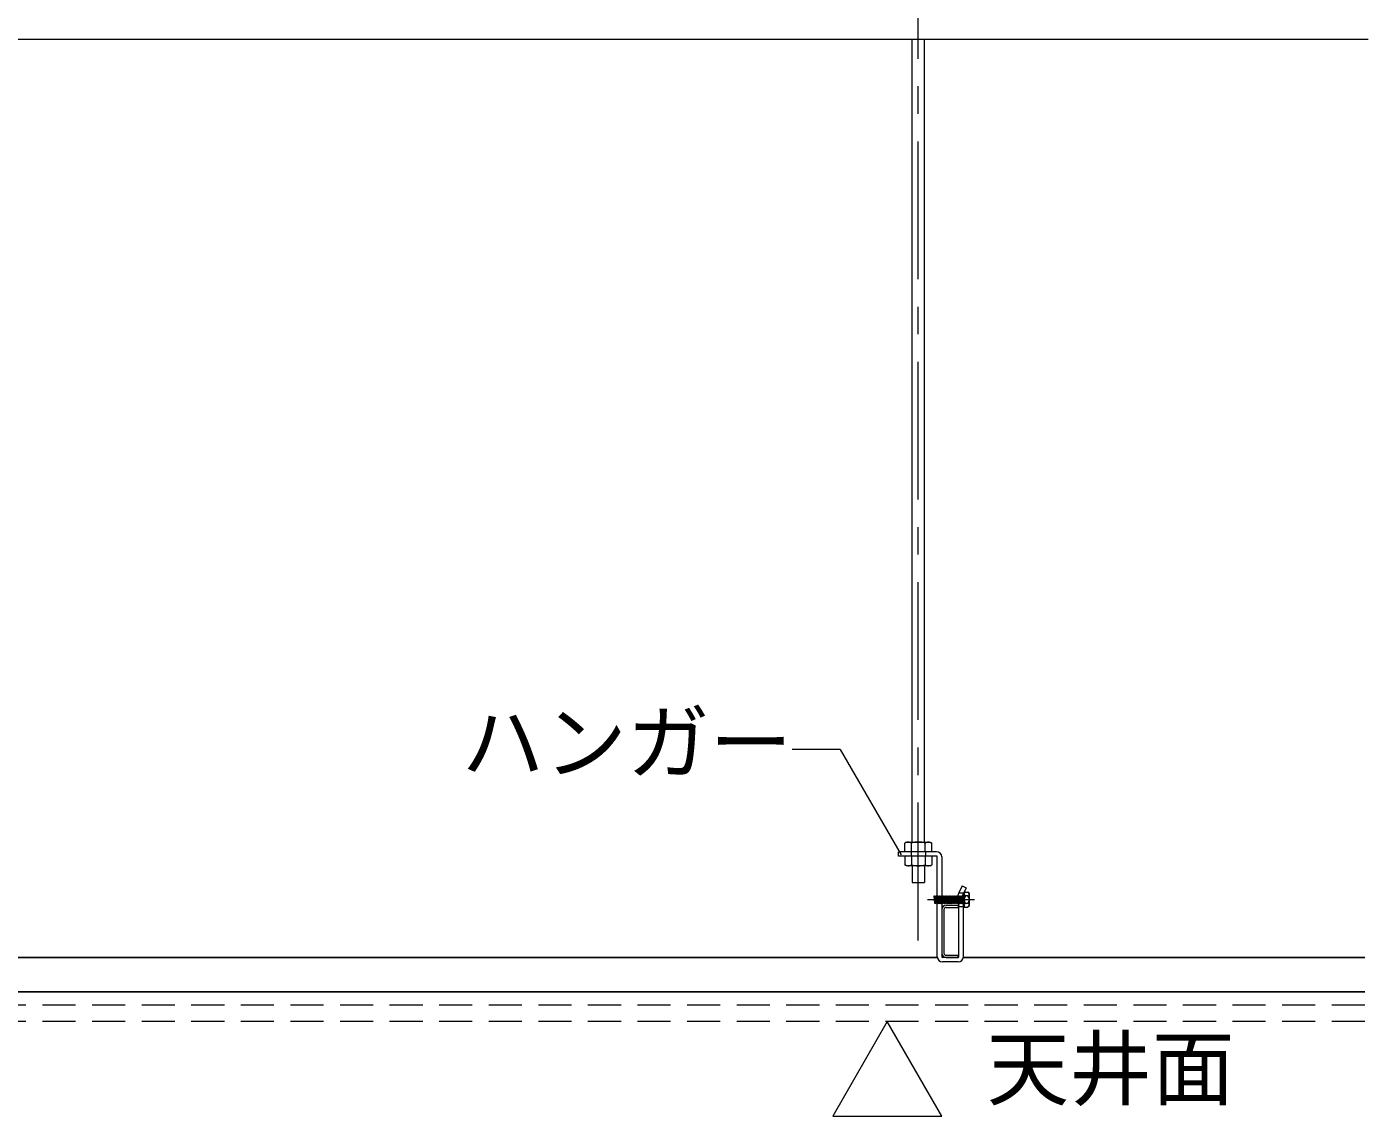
# Model space of a CAD drawing. Units: millimetres on the paper, with parts at other scales. Extents: x -195 to 195, y -135 to 133.
# Drawn here: x -58.74 to -10.05, y 32.52 to 72.06 of the extents above; entities that cross this region are included whole.
import ezdxf
from ezdxf.enums import TextEntityAlignment as Align

# ---------------------------------------------------------------- set-up
doc = ezdxf.new("R2010")
doc.units = ezdxf.units.MM
for name, pattern in [('CHAIN1', [8, 5, -1, 1, -1]), ('DASHED1', [1.8, 1.2, -0.6]), ('DASHED2', [3, 2, -1])]:
    doc.linetypes.add(name, pattern=pattern)
for name, color, linetype, lineweight in [('5-0_中心線', 4, 'CHAIN1', 9), ('5-1_吊り材', 7, 'Continuous', 18), ('5-2_野縁受け', 3, 'Continuous', 18), ('5-3_野縁', 2, 'Continuous', 25), ('5-6_文字', 7, 'Continuous', 18), ('5-B_補強金具・金具・その他', 3, 'Continuous', 18), ('5-D_パネル', 4, 'DASHED1', 9)]:
    doc.layers.add(name, color=color, linetype=linetype, lineweight=lineweight)
doc.styles.add('ＭＳ ゴシック', font='')
doc.styles.get('ＭＳ ゴシック').set_extended_font_data('MS Gothic')

msp = doc.modelspace()

# ---------------------------------------------------------------- linework, layer by layer
at = {"layer": '5-0_中心線'}
for p, q in [((-26.379, 38.898), (-26.379, 92.631)), ((-26.04, 40.375), (-24.342, 40.375))]:
    msp.add_line(p, q, dxfattribs=at)
at = {"layer": '5-1_吊り材'}
for p, q in [((-26.604, 42.465), (-26.604, 71.602)), ((-26.154, 42.465), (-26.154, 71.602)), ((-26.804, 42.465), (-26.869, 42.427)), ((-26.869, 42.115), (-26.869, 42.427)), ((-26.804, 42.465), (-25.955, 42.465)), ((-26.624, 42.115), (-26.624, 42.427)), ((-26.134, 42.115), (-26.134, 42.427)), ((-25.955, 42.465), (-25.889, 42.427)), ((-25.889, 42.115), (-25.889, 42.427)), ((-25.714, 42.115), (-27.102, 42.115)), ((-27.102, 41.955), (-27.102, 42.115)), ((-25.714, 41.955), (-27.102, 41.955)), ((-26.869, 41.955), (-26.869, 41.643)), ((-26.624, 41.955), (-26.624, 41.643)), ((-26.134, 41.955), (-26.134, 41.643)), ((-25.889, 41.955), (-25.889, 41.643)), ((-25.689, 38.3), (-25.689, 41.93)), ((-25.529, 41.93), (-25.529, 38.3)), ((-26.804, 41.605), (-26.869, 41.643)), ((-25.955, 41.605), (-26.804, 41.605)), ((-26.604, 41.605), (-26.604, 41.003)), ((-26.154, 41.605), (-26.154, 41.003)), ((-25.955, 41.605), (-25.889, 41.643)), ((-26.604, 41.003), (-26.154, 41.003)), ((-25.811, 40.497), (-25.795, 40.512)), ((-25.811, 40.497), (-25.795, 40.253)), ((-25.795, 40.512), (-25.78, 40.497)), ((-25.78, 40.497), (-25.764, 40.253)), ((-25.78, 40.497), (-25.764, 40.497)), ((-25.764, 40.497), (-25.748, 40.512)), ((-25.764, 40.497), (-25.748, 40.253)), ((-25.748, 40.512), (-25.733, 40.497)), ((-25.733, 40.497), (-25.717, 40.253)), ((-25.733, 40.497), (-25.717, 40.497)), ((-25.717, 40.497), (-25.702, 40.512)), ((-25.717, 40.497), (-25.702, 40.253)), ((-25.702, 40.512), (-25.686, 40.497)), ((-25.686, 40.497), (-25.67, 40.253)), ((-25.686, 40.497), (-25.67, 40.497)), ((-25.67, 40.497), (-25.655, 40.512)), ((-25.67, 40.497), (-25.655, 40.253)), ((-25.655, 40.512), (-25.639, 40.497)), ((-25.639, 40.497), (-25.623, 40.253)), ((-25.639, 40.497), (-25.623, 40.497)), ((-25.623, 40.497), (-25.608, 40.512)), ((-25.623, 40.497), (-25.608, 40.253)), ((-25.608, 40.512), (-25.592, 40.497)), ((-25.592, 40.497), (-25.577, 40.253)), ((-25.592, 40.497), (-25.577, 40.497)), ((-25.577, 40.497), (-25.561, 40.253)), ((-25.545, 40.497), (-25.53, 40.253)), ((-25.545, 40.497), (-25.53, 40.497)), ((-25.53, 40.497), (-25.514, 40.512)), ((-25.53, 40.497), (-25.514, 40.253)), ((-25.514, 40.512), (-25.498, 40.497)), ((-25.498, 40.497), (-25.483, 40.253)), ((-25.498, 40.497), (-25.483, 40.497)), ((-25.483, 40.497), (-25.467, 40.512)), ((-25.483, 40.497), (-25.467, 40.253)), ((-25.467, 40.512), (-25.452, 40.497)), ((-25.452, 40.497), (-25.436, 40.253)), ((-25.452, 40.497), (-25.436, 40.497)), ((-25.436, 40.497), (-25.42, 40.512)), ((-25.436, 40.497), (-25.42, 40.253)), ((-25.42, 40.512), (-25.405, 40.497)), ((-25.405, 40.497), (-25.389, 40.253)), ((-25.389, 40.497), (-25.373, 40.253)), ((-25.373, 40.512), (-25.358, 40.497)), ((-25.358, 40.497), (-25.342, 40.253)), ((-25.358, 40.497), (-25.342, 40.497)), ((-25.342, 40.497), (-25.327, 40.512)), ((-25.342, 40.497), (-25.327, 40.253)), ((-25.327, 40.512), (-25.311, 40.497)), ((-25.311, 40.497), (-25.295, 40.253)), ((-25.311, 40.497), (-25.295, 40.497)), ((-25.295, 40.497), (-25.28, 40.512)), ((-25.295, 40.497), (-25.28, 40.253)), ((-25.28, 40.512), (-25.264, 40.497)), ((-25.264, 40.497), (-25.248, 40.253)), ((-25.264, 40.497), (-25.248, 40.497)), ((-25.248, 40.497), (-25.233, 40.512)), ((-25.248, 40.497), (-25.233, 40.253)), ((-25.233, 40.512), (-25.217, 40.497)), ((-25.217, 40.497), (-25.202, 40.253)), ((-25.217, 40.497), (-25.202, 40.497)), ((-25.202, 40.497), (-25.186, 40.512)), ((-25.202, 40.497), (-25.186, 40.253)), ((-25.186, 40.512), (-25.17, 40.497)), ((-25.17, 40.497), (-25.155, 40.253)), ((-25.17, 40.497), (-25.155, 40.497)), ((-25.155, 40.497), (-25.139, 40.512)), ((-25.155, 40.497), (-25.139, 40.253)), ((-25.139, 40.512), (-25.123, 40.497)), ((-25.123, 40.497), (-25.108, 40.253)), ((-25.123, 40.497), (-25.108, 40.497)), ((-25.108, 40.497), (-25.092, 40.512)), ((-25.108, 40.497), (-25.092, 40.253)), ((-25.092, 40.512), (-25.077, 40.497)), ((-25.077, 40.497), (-25.061, 40.253)), ((-25.061, 40.497), (-25.045, 40.253)), ((-25.045, 40.512), (-25.03, 40.497)), ((-25.03, 40.497), (-25.014, 40.253)), ((-25.03, 40.497), (-25.014, 40.497)), ((-25.014, 40.497), (-24.998, 40.512)), ((-25.014, 40.497), (-24.998, 40.253)), ((-24.998, 40.512), (-24.983, 40.497)), ((-24.983, 40.497), (-24.967, 40.253)), ((-24.983, 40.497), (-24.967, 40.497)), ((-24.967, 40.497), (-24.952, 40.512)), ((-24.967, 40.497), (-24.952, 40.253)), ((-24.952, 40.512), (-24.936, 40.497)), ((-24.936, 40.497), (-24.92, 40.253)), ((-24.936, 40.497), (-24.92, 40.497)), ((-24.92, 40.497), (-24.905, 40.512)), ((-24.92, 40.497), (-24.905, 40.253)), ((-24.792, 40.872), (-24.908, 40.618)), ((-24.905, 40.512), (-24.889, 40.497)), ((-24.889, 40.497), (-24.873, 40.253)), ((-24.889, 40.497), (-24.873, 40.497)), ((-24.873, 40.497), (-24.858, 40.512)), ((-24.873, 40.497), (-24.858, 40.253)), ((-24.858, 40.512), (-24.842, 40.497)), ((-24.842, 40.497), (-24.827, 40.253)), ((-24.842, 40.497), (-24.827, 40.497)), ((-24.827, 40.497), (-24.811, 40.512)), ((-24.827, 40.497), (-24.811, 40.253)), ((-24.811, 40.512), (-24.795, 40.497)), ((-24.795, 40.497), (-24.78, 40.253)), ((-24.795, 40.497), (-24.78, 40.497)), ((-24.792, 40.872), (-24.646, 40.806)), ((-24.78, 40.497), (-24.764, 40.512)), ((-24.78, 40.497), (-24.764, 40.253)), ((-24.764, 40.512), (-24.748, 40.497)), ((-24.646, 40.806), (-24.762, 40.551)), ((-24.748, 40.497), (-24.733, 40.253)), ((-24.748, 40.497), (-24.733, 40.497)), ((-24.733, 40.497), (-24.717, 40.512)), ((-24.733, 40.497), (-24.717, 40.253)), ((-24.717, 40.1), (-24.717, 40.65)), ((-24.717, 40.65), (-24.577, 40.65)), ((-24.717, 40.512), (-24.717, 40.237)), ((-24.577, 40.512), (-24.667, 40.512)), ((-24.527, 40.595), (-24.577, 40.65)), ((-24.527, 40.155), (-24.527, 40.595)), ((-25.795, 40.253), (-25.78, 40.237)), ((-25.78, 40.237), (-25.764, 40.253)), ((-25.764, 40.253), (-25.748, 40.253)), ((-25.748, 40.253), (-25.733, 40.237)), ((-25.733, 40.237), (-25.717, 40.253)), ((-25.717, 40.253), (-25.702, 40.253)), ((-25.702, 40.253), (-25.686, 40.237)), ((-25.686, 40.237), (-25.67, 40.253)), ((-25.67, 40.253), (-25.655, 40.253)), ((-25.655, 40.253), (-25.639, 40.237)), ((-25.639, 40.237), (-25.623, 40.253)), ((-25.623, 40.253), (-25.608, 40.253)), ((-25.608, 40.253), (-25.592, 40.237)), ((-25.592, 40.237), (-25.577, 40.253)), ((-25.577, 40.253), (-25.561, 40.253)), ((-25.53, 40.253), (-25.514, 40.253)), ((-25.514, 40.253), (-25.498, 40.237)), ((-25.498, 40.237), (-25.483, 40.253)), ((-25.483, 40.253), (-25.467, 40.253)), ((-25.467, 40.253), (-25.452, 40.237)), ((-25.452, 40.237), (-25.436, 40.253)), ((-25.436, 40.253), (-25.42, 40.253)), ((-25.42, 40.253), (-25.405, 40.237)), ((-25.405, 40.237), (-25.389, 40.253)), ((-25.389, 40.253), (-25.373, 40.253)), ((-25.373, 40.253), (-25.358, 40.237)), ((-25.358, 40.237), (-25.342, 40.253)), ((-25.342, 40.253), (-25.327, 40.253)), ((-25.327, 40.253), (-25.311, 40.237)), ((-25.311, 40.237), (-25.295, 40.253)), ((-25.295, 40.253), (-25.28, 40.253)), ((-25.28, 40.253), (-25.264, 40.237)), ((-25.264, 40.237), (-25.248, 40.253)), ((-25.248, 40.253), (-25.233, 40.253)), ((-25.233, 40.253), (-25.217, 40.237)), ((-25.217, 40.237), (-25.202, 40.253)), ((-25.202, 40.253), (-25.186, 40.253)), ((-25.186, 40.253), (-25.17, 40.237)), ((-25.17, 40.237), (-25.155, 40.253)), ((-25.155, 40.253), (-25.139, 40.253)), ((-25.139, 40.253), (-25.123, 40.237)), ((-25.123, 40.237), (-25.108, 40.253)), ((-25.108, 40.253), (-25.092, 40.253)), ((-25.092, 40.253), (-25.077, 40.237)), ((-25.077, 40.237), (-25.061, 40.253)), ((-25.061, 40.253), (-25.045, 40.253)), ((-25.045, 40.253), (-25.03, 40.237)), ((-25.03, 40.237), (-25.014, 40.253)), ((-25.014, 40.253), (-24.998, 40.253)), ((-24.998, 40.253), (-24.983, 40.237)), ((-24.983, 40.237), (-24.967, 40.253)), ((-24.967, 40.253), (-24.952, 40.253)), ((-24.952, 40.253), (-24.936, 40.237)), ((-24.936, 40.237), (-24.92, 40.253)), ((-24.92, 40.253), (-24.905, 40.253)), ((-24.905, 40.253), (-24.889, 40.237)), ((-24.904, 40.172), (-24.904, 40.175)), ((-24.904, 38.3), (-24.904, 40.172)), ((-24.889, 40.237), (-24.873, 40.253)), ((-24.873, 40.253), (-24.858, 40.253)), ((-24.858, 40.253), (-24.842, 40.237)), ((-24.842, 40.237), (-24.827, 40.253)), ((-24.827, 40.253), (-24.811, 40.253)), ((-24.811, 40.253), (-24.795, 40.237)), ((-24.795, 40.237), (-24.78, 40.253)), ((-24.78, 40.253), (-24.764, 40.253)), ((-24.764, 40.253), (-24.748, 40.237)), ((-24.748, 40.237), (-24.733, 40.253)), ((-24.744, 38.3), (-24.744, 40.175)), ((-24.733, 40.253), (-24.717, 40.253)), ((-24.717, 40.1), (-24.716, 40.1)), ((-24.716, 40.1), (-24.577, 40.1)), ((-24.577, 40.237), (-24.667, 40.237)), ((-24.527, 40.155), (-24.577, 40.1)), ((-24.929, 38.275), (-25.504, 38.275)), ((-24.929, 38.115), (-25.504, 38.115))]:
    msp.add_line(p, q, dxfattribs=at)
at = {"layer": '5-1_吊り材', "linetype": 'DASHED1'}
for p, q in [((-26.642, 42.115), (-26.642, 41.955)), ((-26.117, 42.115), (-26.117, 41.955))]:
    msp.add_line(p, q, dxfattribs=at)
at = {"layer": '5-1_吊り材', "linetype": 'DASHED2'}
for p, q in [((-24.904, 40.625), (-24.744, 40.625)), ((-24.904, 40.125), (-24.744, 40.125))]:
    msp.add_line(p, q, dxfattribs=at)
at = {"layer": '5-1_吊り材'}
for points in [[(-25.577, 40.497), (-25.561, 40.512), (-25.545, 40.497)], [(-25.405, 40.497), (-25.389, 40.497), (-25.373, 40.512)], [(-25.077, 40.497), (-25.061, 40.497), (-25.045, 40.512)], [(-25.561, 40.253), (-25.545, 40.237), (-25.53, 40.253)]]:
    msp.add_lwpolyline(points, dxfattribs=at)
for centre, radius, start, end in [((-26.709, 42.126), 0.341, 96.3429, 118.0413), ((-26.755, 42.221), 0.244, 57.5712, 88.0446), ((-26.379, 41.654), 0.811, 72.412, 107.588), ((-26.004, 42.221), 0.244, 91.9554, 122.4288), ((-26.049, 42.126), 0.341, 61.9587, 83.6571), ((-25.714, 41.93), 0.185, 0, 90), ((-25.714, 41.93), 0.025, 0, 90), ((-26.709, 41.943), 0.341, 241.9587, 263.6571), ((-26.755, 41.849), 0.244, 271.9554, 302.4288), ((-26.379, 42.416), 0.811, 252.412, 287.588), ((-26.004, 41.849), 0.244, 237.5712, 268.0446), ((-26.049, 41.943), 0.341, 276.3429, 298.0413), ((-24.429, 40.4), 0.526, 154.6538, 205.3462), ((-24.429, 40.4), 0.366, 154.6538, 205.3462), ((-24.655, 40.588), 0.0629, 101.5386, 173.914), ((-24.637, 40.587), 0.0804, 174.3304, 248.1064), ((-24.503, 40.375), 0.214, 140.0338, 219.9662), ((-24.724, 40.506), 0.205, 16.7855, 44.4567), ((-24.577, 40.562), 0.0498, 269.7026, 3.6617), ((-24.741, 40.375), 0.214, 320.0338, 39.9662), ((-24.904, 40.175), 0.16, 0, 25.3462), ((-24.655, 40.161), 0.0629, 186.086, 258.4614), ((-24.637, 40.163), 0.0804, 111.8936, 185.6696), ((-24.724, 40.244), 0.205, 315.5433, 343.2145), ((-24.577, 40.187), 0.0498, 356.3383, 90.2974), ((-25.504, 38.3), 0.185, 180, 270), ((-25.504, 38.3), 0.025, 180, 270), ((-24.929, 38.3), 0.185, 270, 0), ((-24.929, 38.3), 0.025, 270, 0)]:
    msp.add_arc(centre, radius, start, end, dxfattribs=at)
at = {"layer": '5-2_野縁受け'}
for p, q in [((-25.529, 40.015), (-25.529, 38.435)), ((-25.449, 40.015), (-25.449, 38.435)), ((-25.369, 40.175), (-24.929, 40.175)), ((-25.369, 40.095), (-24.929, 40.095)), ((-24.929, 40.175), (-24.929, 40.095)), ((-25.369, 38.355), (-24.929, 38.355)), ((-25.369, 38.275), (-24.929, 38.275)), ((-24.929, 38.275), (-24.929, 38.355))]:
    msp.add_line(p, q, dxfattribs=at)
for centre, radius, start, end in [((-25.369, 40.015), 0.16, 90, 180), ((-25.369, 40.015), 0.08, 90, 180), ((-25.369, 38.435), 0.16, 180, 270), ((-25.369, 38.435), 0.08, 180, 270)]:
    msp.add_arc(centre, radius, start, end, dxfattribs=at)
at = {"layer": '5-3_野縁'}
for p, q in [((-25.689, 38.275), (-69.746, 38.275)), ((-10.171, 38.275), (-24.746, 38.275)), ((-10.171, 37.025), (-175.862, 37.025))]:
    msp.add_line(p, q, dxfattribs=at)
at = {"layer": '5-6_文字'}
for p, q in [((-97.103, 71.602), (-10.049, 71.602)), ((-29.21, 45.828), (-30.96, 45.828)), ((-29.21, 45.828), (-27.002, 42.004)), ((-27.505, 35.95), (-29.487, 32.516)), ((-25.522, 32.516), (-27.505, 35.95)), ((-29.487, 32.516), (-25.522, 32.516))]:
    msp.add_line(p, q, dxfattribs=at)
at = {"layer": '5-B_補強金具・金具・その他'}
msp.add_line((-25.529, 41.029), (-25.529, 40.522), dxfattribs=at)
at = {"layer": '5-D_パネル'}
for p, q in [((-10.171, 36.55), (-175.862, 36.55)), ((-10.171, 35.95), (-175.862, 35.95))]:
    msp.add_line(p, q, dxfattribs=at)

# ---------------------------------------------------------------- texts
at = {"layer": '5-6_文字', "style": 'ＭＳ ゴシック'}
for s, p in [('ハンガー', (-42.96, 44.328)), ('天井面', (-23.898, 32.49))]:
    msp.add_text(s, height=2.199, dxfattribs=at).set_placement(p, align=Align.BOTTOM_LEFT)

doc.saveas('drawing.dxf')
